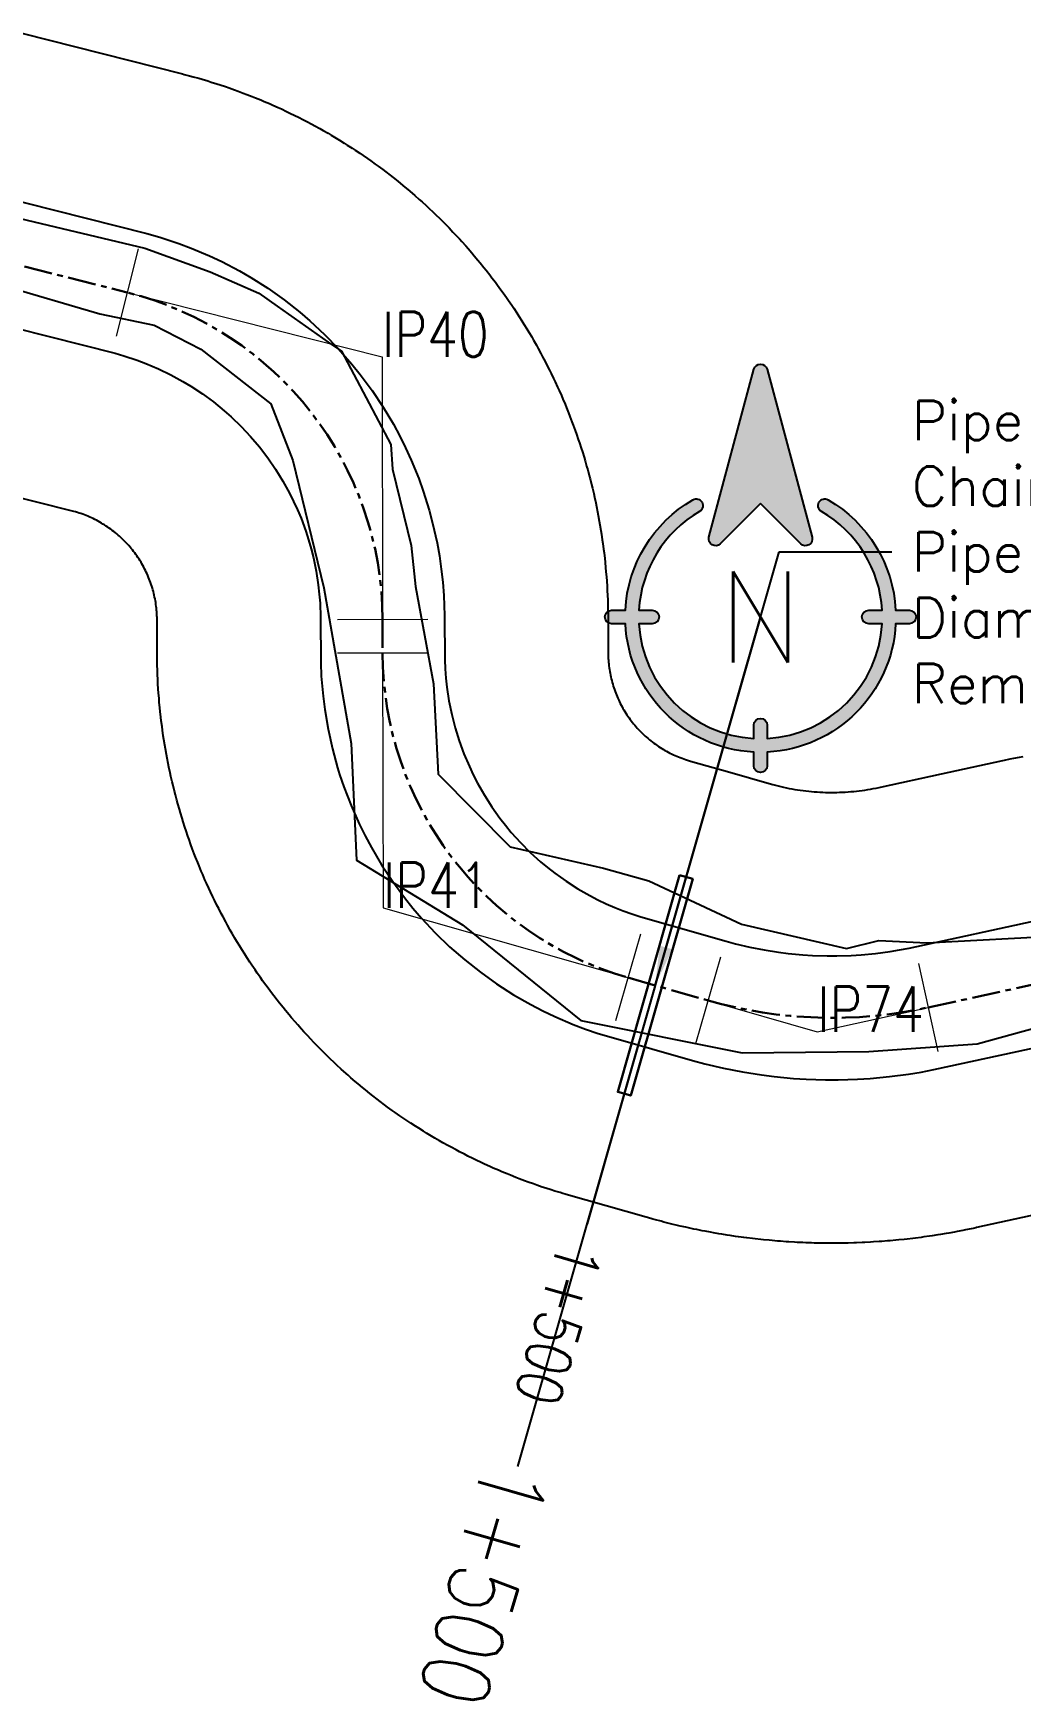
# Model space of a CAD drawing. Extents: x 337736 to 342002, y 3067251 to 3069533.
# Drawn here: x 339103.5 to 339147.3, y 3068296.1 to 3068370 of the extents above; entities that cross this region are included whole.
import ezdxf
from ezdxf.enums import TextEntityAlignment as Align

# ---------------------------------------------------------------- set-up
doc = ezdxf.new("R2010")
doc.units = 0
doc.header["$MEASUREMENT"] = 0
doc.linetypes.add('Center', pattern=[2, 1.25, -0.25, 0.25, -0.25])
for name, color, linetype, lineweight in [('BEC', 3, 'Continuous', 13), ('BES', 3, 'Continuous', 13), ('Chainage', 7, 'Continuous', 25), ('IP_Line', 150, 'Continuous', 9), ('PC_Callout', 6, 'Continuous', 30), ('PipeCulvert', 6, 'Continuous', 30), ('RC', 9, 'Center', 30), ('Road Width', 6, 'Continuous', 25)]:
    doc.layers.add(name, color=color, linetype=linetype, lineweight=lineweight)
for name, color, linetype in [('IPName', 7, 'Continuous'), ('Match Chainage', 7, 'Continuous'), ('North', 7, 'Continuous'), ('Right of Way', 4, 'Continuous'), ('RoadEdge', 51, 'Continuous')]:
    doc.layers.add(name, color=color, linetype=linetype)
doc.styles.get("Standard").update_dxf_attribs({"font": 'simplex.shx'})
doc.dimstyles.new('Dimension_PC_Callout', dxfattribs={"dimtxt": 1.75, "dimasz": 1.75, "dimexe": 0.18, "dimexo": 0.0625, "dimgap": 0.875, "dimtad": 0, "dimdec": 4, "dimzin": 0, "dimdsep": 46, "dimtxsty": 'Standard', "dimcen": 0.09, "dimadec": 0, "dimazin": 0, "dimtfac": 1, "dimtdec": 4, "dimtofl": 0, "dimtmove": 0, "dimatfit": 3, "dimfxl": 1, "dimtolj": 1, "dimtzin": 0, "dimarcsym": 0})

# ---------------------------------------------------------------- blocks, each defined once
blk = doc.blocks.new('North')
at = {"layer": 'North'}
h = blk.add_hatch(color=0, dxfattribs=at)
h.dxf.hatch_style = 1
edge = h.paths.add_edge_path()
edge.add_line((7.276000000000001e-12, 8.38899464431597), (-2.97585080653152, 5.413143837775349))
edge.add_arc((-3.32940419712395, 5.766697228368679), 0.499999999999442, 165.000000000033, 314.99999999992633, ccw=False)
edge.add_line((-3.81236711026941, 5.8961067509199), (-0.4829629131381812, 18.3216123735528))
edge.add_arc((7.276000000000001e-12, 18.1922028510016), 0.500000000000879, 14.999999999966974, 165.000000000033, ccw=False)
edge.add_line((0.482962913152733, 18.3216123735528), (3.81236711028396, 5.8961067509199))
edge.add_arc((3.3294041971385, 5.766697228368679), 0.500000000000879, -135, 14.999999999966974, ccw=False)
edge.add_line((2.97585080654608, 5.413143837776259), (7.275957614183426e-12, 8.38899464431597))
edge = h.paths.add_edge_path()
edge.add_line((0.5000000000072761, -7.99999999999636), (0.5000000000072761, -8.986100377802359))
edge.add_arc((7.276000000000001e-12, 3.638e-12), 9.000000000000279, 273.18473853672, 356.81526146328)
edge.add_line((8.98610037781327, -0.499999999996362), (8.000000000007269, -0.499999999996362))
edge.add_arc((8.000000000007269, 3.638e-12), 0.5, 90, 270, ccw=False)
edge.add_line((8.000000000007269, 0.500000000003638), (8.98610037781327, 0.500000000003638))
edge.add_arc((7.276000000000001e-12, 2.7285e-12), 9.00000000000033, 3.18473853672609, 60.00000000000131)
edge.add_arc((4.75000000000728, 8.22724133595511), 0.499999999999844, 59.999999999989996, 239.99999999999, ccw=False)
edge.add_arc((1.09139e-11, 3.638e-12), 9.99999999999743, 2.865983982600028, 60.00000000001597, ccw=False)
edge.add_line((9.98749217772638, 0.500000000003638), (11.0000000000073, 0.500000000003638))
edge.add_arc((11.0000000000073, 3.638e-12), 0.5, -90, 90, ccw=False)
edge.add_line((11.0000000000073, -0.499999999996362), (9.98749217772638, -0.499999999996362))
edge.add_arc((1.09139e-11, 3.638e-12), 9.999999999996382, 272.8659839825781, 357.1340160174001, ccw=False)
edge.add_line((0.5000000000072761, -9.98749217771547), (0.5000000000072761, -10.9999999999964))
edge.add_arc((7.276000000000001e-12, -10.9999999999964), 0.5, -180, 0, ccw=False)
edge.add_line((-0.499999999992724, -10.9999999999964), (-0.499999999992724, -9.98749217771547))
edge.add_arc((7.276000000000001e-12, 3.638e-12), 10, 182.865983982599, 267.1340160174011, ccw=False)
edge.add_line((-9.98749217771183, -0.499999999996362), (-10.9999999999927, -0.499999999996362))
edge.add_arc((-10.9999999999927, 3.638e-12), 0.5, 90, 270, ccw=False)
edge.add_line((-10.9999999999927, 0.500000000003638), (-9.98749217771183, 0.500000000003638))
edge.add_arc((7.276000000000001e-12, 3.638e-12), 10, 120, 177.134016017401, ccw=False)
edge.add_arc((-4.74999999999272, 8.22724133595511), 0.500000000000632, -59.99999999999011, 119.99999999995799, ccw=False)
edge.add_arc((7.276000000000001e-12, 2.7285e-12), 9.00000000000034, 119.999999999999, 176.815261463274)
edge.add_line((-8.98610037779872, 0.500000000003638), (-7.99999999999272, 0.500000000003638))
edge.add_arc((-7.99999999999272, 3.638e-12), 0.5, -90, 90, ccw=False)
edge.add_line((-7.99999999999272, -0.499999999996362), (-8.98610037779872, -0.499999999996362))
edge.add_arc((7.276000000000001e-12, 3.638e-12), 9.000000000000279, 183.18473853672, 266.81526146328)
edge.add_line((-0.499999999992724, -8.986100377802359), (-0.499999999992724, -7.99999999999636))
edge.add_arc((7.276000000000001e-12, -7.99999999999636), 0.5, 0, 180, ccw=False)
at = {"layer": 'North', "color": 0}
for points in [[(7.276000000000001e-12, 8.38899464431597), (-2.97585080653152, 5.413143837775349, -0.7673269879792459), (-3.81236711026941, 5.8961067509199), (-0.4829629131381811, 18.3216123735528, -0.7673269879794109), (0.482962913152733, 18.3216123735528), (3.81236711028396, 5.8961067509199, -0.7673269879792459), (2.97585080654608, 5.413143837776259)], [(0.5000000000072761, -7.99999999999636), (0.5000000000072761, -8.986100377802359, 0.382015476982892), (8.98610037781327, -0.499999999996362), (8.000000000007269, -0.499999999996362, -1), (8.000000000007269, 0.500000000003638), (8.98610037781327, 0.500000000003638, 0.253109756565021), (4.50000000000728, 7.79422863406307, -0.99999999999909), (5.00000000000728, 8.660254037847151, -0.2545902106462961), (9.98749217772638, 0.500000000003638), (11.0000000000073, 0.500000000003638, -1), (11.0000000000073, -0.499999999996362), (9.98749217772638, -0.499999999996362, -0.385206477913585), (0.5000000000072761, -9.98749217771547), (0.5000000000072761, -10.9999999999964, -1), (-0.499999999992724, -10.9999999999964), (-0.499999999992724, -9.98749217771547, -0.385206477913585), (-9.98749217771183, -0.499999999996362), (-10.9999999999927, -0.499999999996362, -1), (-10.9999999999927, 0.500000000003638), (-9.98749217771183, 0.500000000003638, -0.2545902106462961), (-4.99999999999272, 8.66025403784806, -0.9999999999990908), (-4.49999999999272, 7.79422863406307, 0.253109756565021), (-8.98610037779872, 0.500000000003638), (-7.99999999999272, 0.500000000003638, -1), (-7.99999999999272, -0.499999999996362), (-8.98610037779872, -0.499999999996362, 0.382015476982892), (-0.499999999992724, -8.986100377802359), (-0.499999999992724, -7.99999999999636, -1)]]:
    blk.add_lwpolyline(points, format="xyb", close=True, dxfattribs=at)
blk.add_text('N', height=6.7215, dxfattribs=at).set_placement((7.2919e-12, 3.6513e-12), align=Align.MIDDLE_CENTER)

msp = doc.modelspace()

# ---------------------------------------------------------------- linework, layer by layer
at = {"layer": 'BEC'}
for points in [[(339108.146678132, 3068360.42829245), (339107.167066044, 3068356.55010213)], [(339120.983302617, 3068343.97463398), (339116.983308297, 3068343.96789271)], [(339120.985803171, 3068342.49090647), (339116.985808852, 3068342.4841652)], [(339130.414410046, 3068330.01300427), (339129.315525534, 3068326.16690848)], [(339133.963476583, 3068328.99898526), (339132.864592071, 3068325.15288947)], [(339142.752870937, 3068328.72175025), (339143.607185171, 3068324.81404668)]]:
    msp.add_lwpolyline(points, dxfattribs=at)
at = {"layer": 'BES'}
for points in [[(339108.146678132, 3068360.42829245), (339107.167066044, 3068356.55010213)], [(339120.983302617, 3068343.97463398), (339116.983308297, 3068343.96789271)], [(339120.985803171, 3068342.49090647), (339116.985808852, 3068342.4841652)], [(339130.414410046, 3068330.01300427), (339129.315525534, 3068326.16690848)], [(339133.963476583, 3068328.99898526), (339132.864592071, 3068325.15288947)], [(339142.752870937, 3068328.72175025), (339143.607185171, 3068324.81404668)]]:
    msp.add_lwpolyline(points, dxfattribs=at)
at = {"layer": 'Chainage'}
msp.add_line((339131.070529824, 3068327.74551008), (339128.048597417, 3068317.16874666), dxfattribs=at)
at = {"layer": 'IP_Line'}
for points in [[(339107.656872088, 3068358.48919729), (339118.963651438, 3068355.6331596), (339118.983305457, 3068343.97126334)], [(339118.985806011, 3068342.48753584), (339119.004841164, 3068331.1928497), (339129.86496779, 3068328.08995638)], [(339133.414034327, 3068327.07593737), (339138.25823336, 3068325.6918805), (339143.180028054, 3068326.76789847)]]:
    msp.add_lwpolyline(points, dxfattribs=at)
at = {"layer": 'Match Chainage'}
msp.add_line((339135.740788999, 3068344.09141719), (339124.971720784, 3068306.39967844), dxfattribs=at)
at = {"layer": 'PipeCulvert'}
msp.add_lwpolyline([(339132.15567828, 3068332.63554616), (339132.732592648, 3068332.47071348), (339129.985381369, 3068322.85547401), (339129.408467, 3068323.02030668), (339132.15567828, 3068332.63554616)], dxfattribs=at)
at = {"layer": 'RC', "linetype": 'Center'}
msp.add_lwpolyline([(339093.410342799, 3068362.08780157), (339107.656872088, 3068358.48919729), (339107.656872088, 3068358.48919729, -0.342997379904503), (339118.983305457, 3068343.97126334), (339118.983305457, 3068343.97126334), (339118.985806011, 3068342.48753584), (339118.985806011, 3068342.48753584, 0.334391761974396), (339129.86496779, 3068328.08995638), (339129.86496779, 3068328.08995638), (339133.414034327, 3068327.07593737), (339133.414034327, 3068327.07593737, 0.124014014491173), (339143.180028054, 3068326.76789847), (339143.180028054, 3068326.76789847), (339148.618873457, 3068327.95695566)], format="xyb", dxfattribs=at)
at = {"layer": 'Right of Way'}
for points in [[(339102.982637665, 3068369.98397523), (339110.105902308, 3068368.18467309), (339110.186611955, 3068368.1639281), (339110.428477425, 3068368.10068533), (339110.589364145, 3068368.05718127), (339110.830142026, 3068367.98991638), (339110.99028135, 3068367.94373704), (339111.229904762, 3068367.87246872), (339111.389252229, 3068367.82362693), (339111.62765461, 3068367.74837496), (339111.786165946, 3068367.69688429), (339112.023281075, 3068367.61766959), (339112.180912262, 3068367.56354433), (339112.416674275, 3068367.48038889), (339112.573381525, 3068367.42364409), (339112.807724934, 3068367.33657102), (339112.963464714, 3068367.27722243), (339113.196324426, 3068367.18625591), (339113.351053485, 3068367.12432001), (339113.582364818, 3068367.02948531), (339113.736040167, 3068366.96497932), (339113.965738868, 3068366.86630278), (339114.118317815, 3068366.79924462), (339114.346340082, 3068366.69675365), (339114.497780252, 3068366.62716193), (339114.724062746, 3068366.520885), (339114.874322093, 3068366.44877906), (339115.098801959, 3068366.33874569), (339115.247838726, 3068366.26414555), (339115.470453611, 3068366.15038631), (339115.618226378, 3068366.07331271), (339115.838914445, 3068365.95585919), (339115.98538222, 3068365.87633352), (339116.204082168, 3068365.75521834), (339116.349204209, 3068365.67326272), (339116.565855291, 3068365.54851953), (339116.709591306, 3068365.4641567), (339116.924133341, 3068365.33582016), (339117.066443439, 3068365.24907354), (339117.278816833, 3068365.11717928), (339117.419661444, 3068365.02807299), (339117.629807207, 3068364.89265766), (339117.769147215, 3068364.80121645), (339117.977006975, 3068364.66231766), (339118.114803685, 3068364.56856692), (339118.320319703, 3068364.42622325), (339118.456534841, 3068364.33018902), (339118.659650031, 3068364.18444002), (339118.794245737, 3068364.08614899), (339118.99490368, 3068363.93703513), (339119.127842606, 3068363.83651458), (339119.325987564, 3068363.68407729), (339119.457232755, 3068363.58135516), (339119.65280969, 3068363.42563677), (339119.782324689, 3068363.32074159), (339119.975279274, 3068363.16178537), (339120.103028114, 3068363.05474628), (339120.293306753, 3068362.89259637), (339120.419253958, 3068362.78344309), (339120.606803796, 3068362.61814454), (339120.730914363, 3068362.5069074), (339120.915683305, 3068362.33850612), (339121.037922776, 3068362.22521601), (339121.219859499, 3068362.05375878), (339121.340193903, 3068361.93844719), (339121.519247869, 3068361.76398163), (339121.63764379, 3068361.64668057), (339121.813765264, 3068361.46925515), (339121.930189824, 3068361.34999719), (339122.103329883, 3068361.16966119), (339122.217750717, 3068361.0484795), (339122.387861269, 3068360.86528301), (339122.500246628, 3068360.7422112), (339122.66728042, 3068360.55620511), (339122.777599059, 3068360.4312774), (339122.941509695, 3068360.24251338), (339123.049730974, 3068360.11576447), (339123.210472924, 3068359.92429494), (339123.316566806, 3068359.79576001), (339123.47409542, 3068359.60163817), (339123.578032402, 3068359.47135296), (339123.732303923, 3068359.27463273), (339123.834055151, 3068359.14263341), (339123.985026727, 3068358.94336942), (339124.084563942, 3068358.80969265), (339124.232193638, 3068358.60794026), (339124.329489183, 3068358.47262319), (339124.473735991, 3068358.26843844), (339124.568762847, 3068358.13151863), (339124.709586699, 3068357.92495824), (339124.802318464, 3068357.78647375), (339124.939680244, 3068357.57759509), (339125.030091161, 3068357.43758437), (339125.163952714, 3068357.22644546), (339125.252017667, 3068357.08494742), (339125.382341809, 3068356.87160691), (339125.468036342, 3068356.72866083), (339125.594786874, 3068356.51317799), (339125.678087185, 3068356.36882358), (339125.801228898, 3068356.15125825), (339125.882111843, 3068356.00553562), (339126.001610533, 3068355.78594824), (339126.08005364, 3068355.63889788), (339126.195876113, 3068355.41734944), (339126.271857604, 3068355.26901217), (339126.383971688, 3068355.04556422), (339126.457470453, 3068354.89598124), (339126.565845006, 3068354.67069585), (339126.63684063, 3068354.51990872), (339126.741445548, 3068354.29284845), (339126.809918309, 3068354.14089907), (339126.910724537, 3068353.912127), (339126.976655411, 3068353.75905757), (339127.073634947, 3068353.52863725), (339127.13700563, 3068353.37449026), (339127.230131536, 3068353.1424857), (339127.290924418, 3068352.987304), (339127.380170827, 3068352.75377963), (339127.438369023, 3068352.59760631), (339127.523711144, 3068352.36262701), (339127.579298491, 3068352.20550545), (339127.660712618, 3068351.96913648), (339127.713673675, 3068351.81111033), (339127.791137195, 3068351.57341734), (339127.841457245, 3068351.41453051), (339127.91494864, 3068351.17557953), (339127.962613711, 3068351.01587614), (339128.032112567, 3068350.77573355), (339128.077109421, 3068350.61525794), (339128.142596433, 3068350.37399045), (339128.184912565, 3068350.21278723), (339128.246369543, 3068349.97046184), (339128.285993203, 3068349.80857577), (339128.343403077, 3068349.5652598), (339128.380323258, 3068349.40273585), (339128.433670079, 3068349.15849689), (339128.467876525, 3068348.9953802), (339128.517145477, 3068348.75028609), (339128.548628685, 3068348.58662198), (339128.593806082, 3068348.34074079), (339128.62255731, 3068348.17657471), (339128.663630602, 3068347.92997475), (339128.689641861, 3068347.76535231), (339128.72659964, 3068347.51810208), (339128.749863706, 3068347.353069), (339128.782695705, 3068347.10523718), (339128.803206118, 3068346.9398393), (339128.831903218, 3068346.69149472), (339128.849654277, 3068346.52577799), (339128.874208506, 3068346.27698964), (339128.889195283, 3068346.11100009), (339128.909599822, 3068345.86183708), (339128.921818153, 3068345.69562081), (339128.938067333, 3068345.44615234), (339128.947513824, 3068345.27975553), (339128.959603132, 3068345.0300509), (339128.966275159, 3068344.86351976), (339128.974201237, 3068344.61364834), (339128.978096947, 3068344.44702914), (339128.981857593, 3068344.19706032), (339128.982900979, 3068344.08860915), (339128.983217355, 3068344.01323977), (339128.983291255, 3068343.98811651), (339128.985721588, 3068342.54605586), (339128.986973848, 3068342.42106719), (339128.98919718, 3068342.33777028), (339128.992808421, 3068342.25452198), (339128.997806568, 3068342.17134544), (339129.004190233, 3068342.08826375), (339129.011957641, 3068342.00529998), (339129.021106637, 3068341.92247719), (339129.031634677, 3068341.83981837), (339129.043538838, 3068341.7573465), (339129.056815815, 3068341.67508446), (339129.071461916, 3068341.59305514), (339129.087473078, 3068341.51128129), (339129.104844847, 3068341.42978565), (339129.123572404, 3068341.34859083), (339129.143650543, 3068341.2677194), (339129.165073688, 3068341.18719383), (339129.18783589, 3068341.10703648), (339129.211930824, 3068341.02726961), (339129.237351799, 3068340.94791537), (339129.264091747, 3068340.86899584), (339129.292143254, 3068340.7905329), (339129.321498511, 3068340.71254837), (339129.352149384, 3068340.63506389), (339129.384087339, 3068340.55810101), (339129.417303519, 3068340.48168108), (339129.45178869, 3068340.40582535), (339129.487533273, 3068340.33055488), (339129.524527343, 3068340.25589058), (339129.562760623, 3068340.18185319), (339129.602222501, 3068340.10846325), (339129.642901992, 3068340.03574121), (339129.684787816, 3068339.96370721), (339129.727868336, 3068339.89238129), (339129.772131589, 3068339.82178323), (339129.817565265, 3068339.75193268), (339129.864156754, 3068339.68284902), (339129.911893112, 3068339.61455145), (339129.96076109, 3068339.54705891), (339130.010747097, 3068339.4803902), (339130.06183725, 3068339.4145638), (339130.114017375, 3068339.349598), (339130.167272957, 3068339.28551087), (339130.221589221, 3068339.22232017), (339130.276951064, 3068339.16004349), (339130.333343111, 3068339.09869811), (339130.390749708, 3068339.03830107), (339130.449154902, 3068338.97886916), (339130.508542464, 3068338.92041888), (339130.568895918, 3068338.86296645), (339130.630198487, 3068338.80652784), (339130.692433111, 3068338.75111876), (339130.755582574, 3068338.69675454), (339130.819629249, 3068338.64345035), (339130.884555455, 3068338.5912209), (339130.950343038, 3068338.54008081), (339131.0169738, 3068338.49004421), (339131.084429193, 3068338.44112504), (339131.152690545, 3068338.39333683), (339131.221738809, 3068338.34669293), (339131.291554858, 3068338.30120624), (339131.362119285, 3068338.25688942), (339131.433412504, 3068338.21375477), (339131.50541468, 3068338.17181429), (339131.578105857, 3068338.1310796), (339131.651465776, 3068338.09156205), (339131.725474132, 3068338.05327258), (339131.800110346, 3068338.01622184), (339131.87535367, 3068337.98042013), (339131.951183183, 3068337.9458774), (339132.02757789, 3068337.91260322), (339132.104516505, 3068337.88060686), (339132.181977675, 3068337.84989719), (339132.25993994, 3068337.82048274), (339132.338381543, 3068337.79237169), (339132.417280756, 3068337.76557185), (339132.496615694, 3068337.74009064), (339132.598350591, 3068337.70927561), (339132.630154873, 3068337.70005991), (339134.386712337, 3068337.19818635), (339136.131197919, 3068336.6997619), (339136.281698872, 3068336.65777724), (339136.402508988, 3068336.6256974), (339136.523710573, 3068336.59513017), (339136.645284778, 3068336.5660803), (339136.767212642, 3068336.53855233), (339136.889475023, 3068336.51255059), (339137.012052879, 3068336.48807911), (339137.134927083, 3068336.46514172), (339137.258078339, 3068336.44374202), (339137.381487505, 3068336.42388333), (339137.505135238, 3068336.40556878), (339137.62900227, 3068336.3888012), (339137.753069167, 3068336.37358324), (339137.877316582, 3068336.35991727), (339138.001725169, 3068336.34780541), (339138.126275412, 3068336.33724956), (339138.250947841, 3068336.32825138), (339138.375723052, 3068336.32081226), (339138.500581429, 3068336.31493338), (339138.625503581, 3068336.31061564), (339138.75046997, 3068336.30785973), (339138.875461002, 3068336.30666607), (339139.000457194, 3068336.30703485), (339139.125439033, 3068336.30896602), (339139.25038693, 3068336.31245927), (339139.375281458, 3068336.31751405), (339139.500103011, 3068336.32412958), (339139.624832111, 3068336.33230482), (339139.749449311, 3068336.34203849), (339139.873935053, 3068336.35332908), (339139.998269986, 3068336.36617482), (339140.122434663, 3068336.3805737), (339140.246409584, 3068336.39652347), (339140.370175507, 3068336.41402164), (339140.493713045, 3068336.43306549), (339140.61700284, 3068336.45365201), (339140.740025731, 3068336.47577802), (339140.862762408, 3068336.49944004), (339141.001021953, 3068336.52789157), (339141.058984966, 3068336.54038044), (339143.763665172, 3068337.13168599), (339146.483087872, 3068337.72621459), (339146.564571594, 3068337.74367339), (339146.809236705, 3068337.79503034), (339146.97262642, 3068337.82790788), (339147.21811346, 3068337.87518014), (339147.382028428, 3068337.90533008)], [(339148.03523634, 3068317.59316814), (339145.315813637, 3068316.99863954), (339145.286319159, 3068316.99223799), (339145.168302831, 3068316.96680986), (339145.077611642, 3068316.94770863), (339144.832744193, 3068316.89731896), (339144.710155416, 3068316.87288983), (339144.464677243, 3068316.82556486), (339144.34179264, 3068316.80266994), (339144.095742098, 3068316.75841707), (339143.972580963, 3068316.73705997), (339143.725996497, 3068316.6958861), (339143.602577981, 3068316.67607014), (339143.355498119, 3068316.63798172), (339143.231841592, 3068316.61971), (339142.98430494, 3068316.58471297), (339142.860429664, 3068316.56798834), (339142.612474899, 3068316.53608817), (339142.488400243, 3068316.52091325), (339142.240066107, 3068316.49211493), (339142.115811481, 3068316.47849209), (339141.867136777, 3068316.45280011), (339141.742721572, 3068316.44073148), (339141.493745154, 3068316.41814986), (339141.369188796, 3068316.40763731), (339141.119949566, 3068316.38816958), (339140.995271558, 3068316.37921478), (339140.74580846, 3068316.36286398), (339140.621028229, 3068316.35546831), (339140.37138024, 3068316.34223699), (339140.246517363, 3068316.33640161), (339139.99672349, 3068316.32629185), (339139.871797377, 3068316.32201767), (339139.62189665, 3068316.31503104), (339139.496926913, 3068316.31231872), (339139.246958379, 3068316.30845632), (339139.121964483, 3068316.3073063), (339138.871967199, 3068316.30656872), (339138.746968683, 3068316.30698117), (339138.49698171, 3068316.30936854), (339138.371998115, 3068316.3113434), (339138.122060513, 3068316.31685533), (339137.997111395, 3068316.32039229), (339137.747262217, 3068316.32902793), (339137.622367061, 3068316.33412644), (339137.372645344, 3068316.34588444), (339137.247823651, 3068316.3525437), (339136.998268415, 3068316.36742222), (339136.873539724, 3068316.37564119), (339136.624189961, 3068316.39363791), (339136.499573775, 3068316.4034153), (339136.250468445, 3068316.42452741), (339136.125984172, 3068316.4358617), (339135.877162198, 3068316.46008589), (339135.752829359, 3068316.47297531), (339135.504329618, 3068316.5003078), (339135.380167566, 3068316.51475034), (339135.132028886, 3068316.54518686), (339135.008057087, 3068316.56118025), (339134.760318239, 3068316.59471604), (339134.636556044, 3068316.61225779), (339134.389255737, 3068316.64888762), (339134.265722462, 3068316.66797499), (339134.018899336, 3068316.70769313), (339133.895614299, 3068316.72832313), (339133.649306919, 3068316.77112338), (339133.526289395, 3068316.79329279), (339133.280536248, 3068316.83916845), (339133.157805425, 3068316.86287381), (339132.912644908, 3068316.91181773), (339132.790219989, 3068316.93705533), (339132.545690408, 3068316.98905985), (339132.423590522, 3068317.01582575), (339132.179730084, 3068317.07088275), (339132.057974306, 3068317.09917277), (339131.814821113, 3068317.15727364), (339131.693428442, 3068317.18708336), (339131.451020488, 3068317.24821903), (339131.330009922, 3068317.27954378), (339131.088385082, 3068317.3437047), (339130.967775545, 3068317.37653959), (339130.726971571, 3068317.44371573), (339130.666823046, 3068317.46069789), (339128.892289778, 3068317.9677074), (339127.117756511, 3068318.4747169), (339127.081824369, 3068318.48505593), (339126.974086211, 3068318.51627444), (339126.858338153, 3068318.5505726), (339126.619075865, 3068318.62304405), (339126.459975833, 3068318.67268589), (339126.221954576, 3068318.74913479), (339126.063703959, 3068318.80142129), (339125.82698985, 3068318.88182641), (339125.669632622, 3068318.93674302), (339125.434291413, 3068319.02108203), (339125.277871258, 3068319.07861352), (339125.043968318, 3068319.16686299), (339124.888528723, 3068319.22699336), (339124.656129026, 3068319.31912877), (339124.50171312, 3068319.38184135), (339124.270881219, 3068319.47783711), (339124.11753193, 3068319.54311445), (339123.888331943, 3068319.6429439), (339123.736091855, 3068319.71076788), (339123.508587448, 3068319.81440329), (339123.357498857, 3068319.88475506), (339123.131753225, 3068319.99216765), (339122.981858101, 3068320.06502767), (339122.757933948, 3068320.17618759), (339122.609273904, 3068320.25153564), (339122.387233431, 3068320.36641201), (339122.239849793, 3068320.44422714), (339122.019754675, 3068320.56278806), (339121.873688343, 3068320.64304867), (339121.655599717, 3068320.76526121), (339121.510891301, 3068320.847945), (339121.294869745, 3068320.97377521), (339121.151559427, 3068321.0588592), (339120.937664948, 3068321.18827212), (339120.795792534, 3068321.2757327), (339120.584084544, 3068321.40869239), (339120.443689432, 3068321.49850526), (339120.234226737, 3068321.63497479), (339120.095347948, 3068321.72711498), (339119.888188731, 3068321.86705644), (339119.750864833, 3068321.96149837), (339119.546066637, 3068322.10487289), (339119.410335756, 3068322.20159034), (339119.207955468, 3068322.34835809), (339119.07385533, 3068322.44732418), (339118.873949166, 3068322.59744439), (339118.741516997, 3068322.69863165), (339118.544140485, 3068322.85206263), (339118.413413109, 3068322.95544291), (339118.218621074, 3068323.11214204), (339118.089634772, 3068323.21768666), (339117.897481322, 3068323.37761041), (339117.770271919, 3068323.48529005), (339117.580810429, 3068323.64839399), (339117.455413272, 3068323.75817874), (339117.268696369, 3068323.92441758), (339117.145146297, 3068324.03627692), (339116.961225845, 3068324.20560448), (339116.839557174, 3068324.31950735), (339116.658484262, 3068324.49187659), (339116.538730764, 3068324.60779138), (339116.360555687, 3068324.78315442), (339116.242750658, 3068324.9010489), (339116.067522909, 3068325.07935703), (339115.951699054, 3068325.19919847), (339115.779467306, 3068325.38040216), (339115.665656806, 3068325.50215726), (339115.4964689, 3068325.68620618), (339115.384703363, 3068325.80984112), (339115.218606295, 3068325.99668415), (339115.108916763, 3068326.1221646), (339114.94595667, 3068326.31174984), (339114.838373621, 3068326.43904093), (339114.678595769, 3068326.63131571), (339114.573149085, 3068326.76038208), (339114.416597855, 3068326.955293), (339114.313316812, 3068327.08609882), (339114.160035689, 3068327.28359174), (339114.058948992, 3068327.41610066), (339113.908980554, 3068327.61612071), (339113.810116285, 3068327.75029592), (339113.663502189, 3068327.95278755), (339113.566887785, 3068328.08859181), (339113.423668755, 3068328.29349877), (339113.329331083, 3068328.43089431), (339113.189546902, 3068328.63815969), (339113.09751214, 3068328.77710838), (339112.961201637, 3068328.9866746), (339112.871495368, 3068329.12713784), (339112.738696405, 3068329.33894668), (339112.651343544, 3068329.48088544), (339112.522093009, 3068329.69487808), (339112.437117808, 3068329.83825295), (339112.311451603, 3068330.05436995), (339112.228877676, 3068330.19914109), (339112.106830707, 3068330.41732242), (339112.026680997, 3068330.5634496), (339111.908287166, 3068330.78363465), (339111.830583918, 3068330.93107732), (339111.715876111, 3068331.15320493), (339111.640640926, 3068331.30192211), (339111.529651006, 3068331.52593057), (339111.45690477, 3068331.67588097), (339111.349663566, 3068331.90170806), (339111.279426494, 3068332.05285001), (339111.175963795, 3068332.28043301), (339111.108255391, 3068332.43272454), (339111.008599936, 3068332.66200023), (339110.943439015, 3068332.81539901), (339110.847618485, 3068333.04630371), (339110.785023138, 3068333.20076716), (339110.69306415, 3068333.43323673), (339110.633051771, 3068333.58872193), (339110.544979868, 3068333.82269178), (339110.487567121, 3068333.97915556), (339110.403406767, 3068334.21456071), (339110.348609605, 3068334.37195959), (339110.268384177, 3068334.60873466), (339110.216217817, 3068334.76702492), (339110.1399496, 3068335.00510413), (339110.090428534, 3068335.16424181), (339110.018138713, 3068335.40355904), (339109.971276698, 3068335.56349991), (339109.902985353, 3068335.80398868), (339109.858795403, 3068335.96468835), (339109.794521503, 3068336.20628185), (339109.753015895, 3068336.36769566), (339109.692777294, 3068336.61032679), (339109.653967555, 3068336.77240991), (339109.597780985, 3068337.01601127), (339109.561677897, 3068337.17871869), (339109.509558965, 3068337.42322261), (339109.476172557, 3068337.58650911), (339109.42813574, 3068337.83184769), (339109.397475283, 3068337.99566793), (339109.353533925, 3068338.24177301), (339109.325607939, 3068338.40608148), (339109.285774245, 3068338.6528847), (339109.260590484, 3068338.81763577), (339109.224875519, 3068339.06506858), (339109.20244098, 3068339.23021647), (339109.170854665, 3068339.47821013), (339109.151175579, 3068339.64370898), (339109.123726687, 3068339.89219462), (339109.106808521, 3068340.05799845), (339109.083504677, 3068340.30690703), (339109.069352129, 3068340.4729698), (339109.050199806, 3068340.72223219), (339109.038816809, 3068340.88850775), (339109.023821326, 3068341.13805472), (339109.015211041, 3068341.30449689), (339109.004376565, 3068341.55425911), (339108.998541383, 3068341.72082167), (339108.991870923, 3068341.97072977), (339108.988812466, 3068342.13736645), (339108.986307874, 3068342.38735101), (339108.985820213, 3068342.47068267), (339108.983340829, 3068343.94184848), (339108.983304815, 3068343.9504279), (339108.981613513, 3068344.06284812), (339108.978971671, 3068344.14613282), (339108.974942181, 3068344.22936192), (339108.969526164, 3068344.31251229), (339108.962725123, 3068344.39556087), (339108.954540948, 3068344.47848456), (339108.944975913, 3068344.56126033), (339108.934032673, 3068344.6438652), (339108.921714269, 3068344.72627623), (339108.908024123, 3068344.8084705), (339108.892966037, 3068344.8904252), (339108.876544192, 3068344.97211757), (339108.858763155, 3068345.0535249), (339108.83962786, 3068345.13462458), (339108.819143621, 3068345.21539411), (339108.797316135, 3068345.29581102), (339108.774151456, 3068345.37585299), (339108.749656026, 3068345.45549779), (339108.723836647, 3068345.53472328), (339108.69670049, 3068345.61350746), (339108.668255089, 3068345.69182847), (339108.638508353, 3068345.76966452), (339108.607468542, 3068345.84699399), (339108.575144273, 3068345.92379544), (339108.541544527, 3068346.00004751), (339108.506678649, 3068346.07572899), (339108.470556305, 3068346.15081891), (339108.433187539, 3068346.22529639), (339108.394582726, 3068346.29914074), (339108.354752595, 3068346.37233145), (339108.313708214, 3068346.44484818), (339108.271460971, 3068346.51667081), (339108.228022601, 3068346.58777938), (339108.183405185, 3068346.65815412), (339108.137621105, 3068346.72777551), (339108.090683082, 3068346.79662419), (339108.042604148, 3068346.86468105), (339107.993397668, 3068346.93192718), (339107.943077309, 3068346.99834388), (339107.891657031, 3068347.06391275), (339107.839151147, 3068347.12861553), (339107.785574215, 3068347.19243428), (339107.730941127, 3068347.25535125), (339107.67526708, 3068347.31734896), (339107.618567487, 3068347.37841023), (339107.56085814, 3068347.43851806), (339107.50215507, 3068347.49765575), (339107.44247454, 3068347.55580691), (339107.381833197, 3068347.61295534), (339107.32024782, 3068347.6690852), (339107.257735548, 3068347.72418089), (339107.194313731, 3068347.77822712), (339107.130000019, 3068347.83120883), (339107.064812213, 3068347.88311137), (339106.998768505, 3068347.93392026), (339106.931887143, 3068347.98362145), (339106.864186796, 3068348.03220106), (339106.795686228, 3068348.07964565), (339106.726404441, 3068348.12594204), (339106.656360711, 3068348.17107735), (339106.585574504, 3068348.21503904), (339106.514065455, 3068348.25781492), (339106.441853449, 3068348.29939309), (339106.36895851, 3068348.33976203), (339106.295400952, 3068348.37891047), (339106.221201129, 3068348.41682759), (339106.146379712, 3068348.45350283), (339106.070957461, 3068348.48892601), (339105.994955301, 3068348.5230873), (339105.918394384, 3068348.5559772), (339105.841295967, 3068348.58758657), (339105.763681442, 3068348.61790664), (339105.685572414, 3068348.64692898), (339105.606990526, 3068348.67464553), (339105.527957645, 3068348.7010486), (339105.448495686, 3068348.72613085), (339105.36862679, 3068348.7498853), (339105.28837306, 3068348.77230537), (339105.167443845, 3068348.80392583), (339098.084577226, 3068350.59302363)]]:
    msp.add_lwpolyline(points, dxfattribs=at)
at = {"layer": 'Road Width'}
for points in [[(339093.723105907, 3068364.84578291), (339108.530916147, 3068361.1035455), (339109.100202768, 3068360.94245616), (339109.943277585, 3068360.66547778), (339110.49718008, 3068360.4575618), (339111.314274421, 3068360.11136965), (339111.848948471, 3068359.85807004), (339112.634391354, 3068359.44506683), (339113.146126092, 3068359.14814161), (339113.894466208, 3068358.67119377), (339114.618033636, 3068358.15744057), (339115.315019836, 3068357.60816614), (339115.764046789, 3068357.22292358), (339116.412894388, 3068356.61754026), (339117.030674541, 3068355.98048465), (339117.61584312, 3068355.31334906), (339117.987112218, 3068354.85270137), (339118.514719827, 3068354.13917325), (339119.006006521, 3068353.40016746), (339119.459744339, 3068352.63753114), (339119.740811729, 3068352.11691789), (339120.004372423, 3068351.58722667), (339120.250133603, 3068351.04904596), (339120.584809487, 3068350.22716749), (339120.784921321, 3068349.67039798), (339121.050025179, 3068348.82351422), (339121.203098806, 3068348.25202013), (339121.396790704, 3068347.3860088), (339121.501763726, 3068346.80375654), (339121.587273621, 3068346.21832927), (339121.653225386, 3068345.6303774), (339121.699545748, 3068345.04055416), (339121.732110815, 3068344.15374432), (339121.739951631, 3068342.19332816), (339121.75740185, 3068341.78538679), (339121.788437904, 3068341.3782536), (339121.83302531, 3068340.97238091), (339121.925202741, 3068340.36692124), (339122.047525345, 3068339.76682518), (339122.19968738, 3068339.17359267), (339122.38130852, 3068338.58870647), (339122.591934808, 3068338.01362851), (339122.831039786, 3068337.44979617), (339123.005972355, 3068337.08085272), (339123.193103587, 3068336.71794422), (339123.496214485, 3068336.18577707), (339123.825543846, 3068335.66942421), (339124.180268518, 3068335.17017627), (339124.430424844, 3068334.84746512), (339124.691197254, 3068334.53327024), (339125.101624116, 3068334.07870683), (339125.534256752, 3068333.64522431), (339125.988013807, 3068333.23390614), (339126.30169631, 3068332.97251762), (339126.623915897, 3068332.72172844), (339127.122466718, 3068332.36602466), (339127.63817226, 3068332.03568258), (339128.169743527, 3068331.73152787), (339128.532284072, 3068331.54368478), (339128.900883501, 3068331.36802848), (339129.275132297, 3068331.20475414), (339129.654614667, 3068331.05404314), (339130.038909002, 3068330.91606294), (339130.427588349, 3068330.79096682), (339134.221554025, 3068329.70534884), (339134.638002062, 3068329.59337603), (339135.267596503, 3068329.44502149), (339135.902310304, 3068329.3203755), (339136.541251003, 3068329.21961333), (339136.969116295, 3068329.1657787), (339137.613103006, 3068329.10512107), (339138.04349537, 3068329.07811572), (339138.690013338, 3068329.05779949), (339139.121252101, 3068329.05772889), (339139.767776687, 3068329.0778334), (339140.198177872, 3068329.10469781), (339140.842184411, 3068329.16514455), (339141.483471964, 3068329.24969338), (339141.90904097, 3068329.319392), (339142.332734709, 3068329.39970696), (339148.175804291, 3068330.67441531)], [(339092.359218509, 3068359.5175739), (339107.121803942, 3068355.78711787), (339107.514691892, 3068355.67594353), (339108.096532258, 3068355.48478944), (339108.478802994, 3068355.34129813), (339109.042713174, 3068355.10237678), (339109.593977522, 3068354.83557027), (339110.131218166, 3068354.54154545), (339110.480922981, 3068354.33076781), (339110.991825566, 3068353.99304507), (339111.485210554, 3068353.63020991), (339111.95984474, 3068353.24316923), (339112.265262552, 3068352.97216991), (339112.706033583, 3068352.54696526), (339113.12500239, 3068352.10026263), (339113.521121768, 3068351.63317855), (339113.893401626, 3068351.14688049), (339114.240911458, 3068350.64258393), (339114.56278267, 3068350.12154936), (339114.858210752, 3068349.5850791), (339115.040104752, 3068349.21951755), (339115.209714581, 3068348.84809706), (339115.3668517999, 3068348.47123028), (339115.578793429, 3068347.89663578), (339115.70401612, 3068347.50799719), (339115.816217029, 3068347.11540118), (339115.9152715, 3068346.71928392), (339116.038966922, 3068346.11946933), (339116.132529523, 3068345.51422215), (339116.17804553, 3068345.10845256), (339116.210013103, 3068344.70139145), (339116.232487587, 3068344.08936776), (339116.241822493, 3068342.04988483), (339116.267107506, 3068341.45878611), (339116.287134721, 3068341.16363488), (339116.341930756, 3068340.5745386), (339116.416329259, 3068339.98759576), (339116.564494892, 3068339.11264484), (339116.756204678, 3068338.24619258), (339116.99097944, 3068337.39040465), (339117.078709338, 3068337.10788244), (339117.268232365, 3068336.54742008), (339117.587270464, 3068335.71934589), (339117.947296309, 3068334.90825184), (339118.209644274, 3068334.37795893), (339118.489519662, 3068333.8567039), (339118.941511229, 3068333.09303133), (339119.431105646, 3068332.35290332), (339119.95707918, 3068331.6381698), (339120.327293253, 3068331.17667378), (339120.712682022, 3068330.72777231), (339121.318276617, 3068330.0791219), (339121.955533386, 3068329.46154925), (339122.622859517, 3068328.87659797), (339123.318587043, 3068328.32573013), (339124.040977008, 3068327.81032261), (339124.788223814, 3068327.33166367), (339125.558459731, 3068326.89094971), (339126.083773582, 3068326.6187689), (339126.617866632, 3068326.36424652), (339127.434166678, 3068326.0161856), (339127.98759197, 3068325.80700272), (339128.547681304, 3068325.61638013), (339129.113141789, 3068325.44472064), (339132.7271792, 3068324.41225486), (339133.276407771, 3068324.26458058), (339134.106742468, 3068324.06892458), (339134.943828785, 3068323.9045364), (339135.786489707, 3068323.77164716), (339136.350775817, 3068323.70064786), (339137.200091623, 3068323.62065012), (339137.767710539, 3068323.58503437), (339138.62036467, 3068323.5582405), (339139.189099851, 3068323.55814738), (339140.04176271, 3068323.58466203), (339140.609393259, 3068323.6200919), (339141.458735216, 3068323.69981152), (339142.304491265, 3068323.81131795), (339142.865748939, 3068323.90323932), (339143.424533435, 3068324.00916195), (339149.305782403, 3068325.29174409)]]:
    msp.add_lwpolyline(points, dxfattribs=at)
at = {"layer": 'RoadEdge'}
for points in [[(339102.61, 3068361.844, 1430.615), (339108.4392, 3068360.4552, 1429.9774), (339111.34, 3068359.399, 1429.649), (339113.49, 3068358.451, 1429.497), (339114.312, 3068357.876, 1429.459), (339116.573, 3068356.282, 1429.181), (339117.161, 3068355.88, 1429.209), (339119.35, 3068351.736, 1428.924), (339119.421, 3068350.655, 1428.873), (339120.244, 3068347.261, 1428.589), (339120.447, 3068345.436, 1428.582), (339121.24, 3068341.123, 1428.533), (339121.45, 3068337.121, 1428.47), (339124.643, 3068333.897, 1428.448), (339128.778, 3068332.951, 1428.4413), (339130.787, 3068332.391, 1428.438), (339134.8970000001, 3068330.462, 1428.571), (339139.554, 3068329.381, 1428.722), (339140.989, 3068329.7321, 1428.716), (339143.122, 3068329.627, 1428.784), (339149.218, 3068329.965, 1429.145)], [(339102.118, 3068358.814, 1430.819), (339106.452, 3068357.538, 1430.364), (339108.862, 3068357.033, 1429.746), (339110.92, 3068355.966, 1429.518), (339114.03, 3068353.545, 1428.98), (339114.997, 3068351.039, 1428.543), (339116.383, 3068345.388, 1428.425), (339117.596, 3068338.472, 1428.241), (339117.8320000001, 3068333.295, 1428.235), (339122.526, 3068330.434, 1428.633), (339127.769, 3068326.184, 1428.545), (339134.926, 3068324.755, 1428.498), (339140.55, 3068324.813, 1428.924), (339145.343, 3068325.152, 1429.031), (339150.454, 3068326.565, 1429.228)]]:
    msp.add_polyline3d(points, dxfattribs=at)

# ---------------------------------------------------------------- block references
at = {"xscale": 0.6, "yscale": 0.6, "zscale": 0.6}
msp.add_blockref('North', (339135.740788999, 3068344.09141719), dxfattribs=at)

# ---------------------------------------------------------------- texts
at = {"layer": 'Chainage', "width": 0.8000000119209291}
msp.add_text('1+500', height=2, rotation=254.054604096149, dxfattribs=at).set_placement((339127.773876289, 3068316.20722271), align=Align.MIDDLE_LEFT)
at = {"layer": 'IPName', "width": 0.8}
for s, p in [('IP40', (339118.963651438, 3068355.6331596)), ('IP41', (339119.004841164, 3068331.1928497)), ('IP74', (339138.25823336, 3068325.6918805))]:
    msp.add_text(s, height=2, dxfattribs=at).set_placement(p)
at = {"layer": 'Match Chainage', "width": 0.8}
msp.add_text('1+500', height=3, rotation=254.054604096149, dxfattribs=at).set_placement((339124.971720784, 3068306.39967844), align=Align.MIDDLE_LEFT)
at = {"layer": 'PC_Callout', "insert": (339142.439952383, 3068346.97598903), "char_height": 1.75, "attachment_point": 4}
msp.add_mtext('Pipe Culvert Details\\PChainage: 1+500\\PPipe Length: 10 m\\PDiameter: 0.6 m\\PRemarks: PC-7', dxfattribs=at)

# ---------------------------------------------------------------- leaders
at = {"layer": 'PC_Callout', "annotation_type": 0, "has_hookline": 1, "hookline_direction": 0, "text_width": 26}
msp.add_leader([(339131.070529824, 3068327.74551008), (339136.564952383, 3068346.97598903), (339141.564952383, 3068346.97598903)], dimstyle='Dimension_PC_Callout', dxfattribs=at)

doc.saveas('drawing.dxf')
